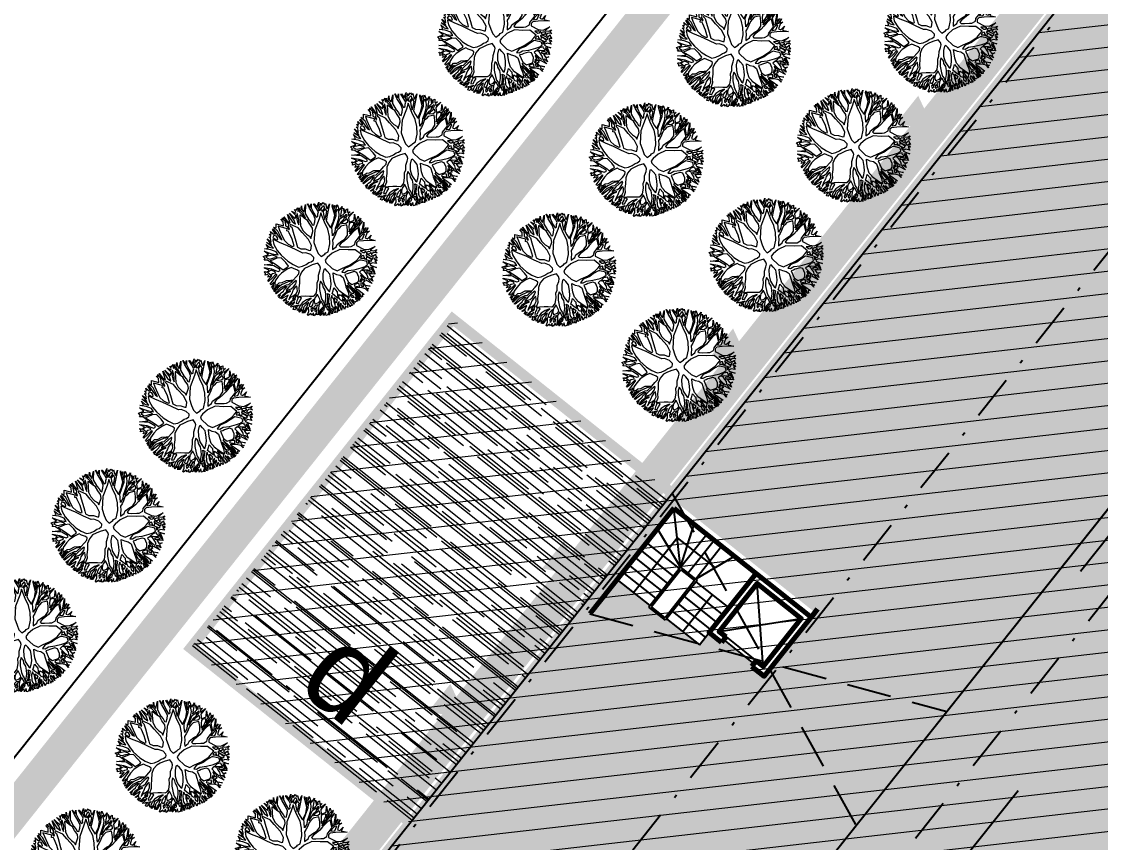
# Model space of a CAD drawing. Header units: metres. Extents: x -664657 to -643449, y -1076720 to -1062383.
# Drawn here: x -660329.14 to -660298.38, y -1066105.36 to -1066081.94 of the extents above; entities that cross this region are included whole.
import ezdxf

# ---------------------------------------------------------------- set-up
doc = ezdxf.new("R2010")
doc.units = ezdxf.units.M
doc.header["$LTSCALE"] = 0.1
for name, pattern in [('DASHDOT', [25.4, 12.7, -6.35, 0, -6.35]), ('DASHED', [19.05, 12.7, -6.35]), ('DIVIDE', [31.75, 12.7, -6.35, 0, -6.35, 0, -6.35])]:
    doc.linetypes.add(name, pattern=pattern)
doc.layers.get('0').update_dxf_attribs({"color": 8, "lineweight": 9})
for name, color, linetype in [('AA_THER_DOPRAVA', 142, 'Continuous'), ('AA_THER_KOMUNIKACE', 201, 'Continuous'), ('AA_THER_osy', 46, 'DASHDOT'), ('AA_THER_popis', 6, 'Continuous'), ('AA_THER_slabá', 4, 'Continuous'), ('AA_THER_srafy', 52, 'Continuous'), ('AA_THER_SRAFY KATASTR', 14, 'Continuous'), ('AA_THER_ZNACENI', 7, 'Continuous'), ('AA_THER_čerchovaná', 84, 'DIVIDE'), ('AA_THER_čárkovaná', 5, 'DASHED')]:
    doc.layers.add(name, color=color, linetype=linetype)
doc.layers.add('AA_THER_pomocná', color=30, linetype='Continuous', plot=False)
doc.layers.add('AA_THER_silná', color=1, linetype='Continuous', lineweight=70)
doc.layers.add('AA_THER_STAFAZ', color=252, linetype='Continuous', lineweight=0)
doc.styles.get("Standard").update_dxf_attribs({"font": 'arial.ttf', "width": 0.8})

# ---------------------------------------------------------------- blocks, each defined once
blk = doc.blocks.new('A$C0C461CEA')
for p, q in [((-0.108, 0.579), (-0.136, 0.688)), ((-0.136, 0.688), (-0.031, 0.479)), ((-0.062, 0.681), (-0.084, 0.71)), ((-0.084, 0.71), (-0.025, 0.681)), ((0.086, 0.573), (-0.062, 0.681)), ((-0.025, 0.681), (-0.029, 0.73)), ((-0.029, 0.73), (-0.001, 0.656)), ((0.063, 0.606), (-0.009, 0.765)), ((-0.009, 0.765), (0.101, 0.706)), ((-0.001, 0.656), (0.063, 0.606)), ((0.049, 0.709), (0.1, 0.674)), ((0.071, 0.64), (0.049, 0.709)), ((0.101, 0.706), (0.094, 0.804)), ((0.094, 0.804), (0.195, 0.61)), ((0.1, 0.674), (0.148, 0.626)), ((0.214, 0.725), (0.134, 0.788)), ((0.134, 0.788), (0.212, 0.751)), ((0.191, 0.795), (0.205, 0.826)), ((0.231, 0.749), (0.191, 0.795)), ((0.195, 0.61), (0.214, 0.725)), ((0.205, 0.826), (0.247, 0.779)), ((0.212, 0.751), (0.231, 0.749)), ((0.212, 0.581), (0.226, 0.644)), ((0.226, 0.644), (0.236, 0.684)), ((0.236, 0.684), (0.278, 0.625)), ((0.247, 0.779), (0.283, 0.818)), ((0.256, 0.734), (0.28, 0.713)), ((0.257, 0.695), (0.256, 0.734)), ((0.272, 0.676), (0.257, 0.695)), ((0.291, 0.657), (0.272, 0.676)), ((0.283, 0.818), (0.273, 0.766)), ((0.273, 0.766), (0.303, 0.735)), ((0.28, 0.713), (0.29, 0.678)), ((0.29, 0.678), (0.291, 0.657)), ((0.298, 0.594), (0.316, 0.668)), ((0.303, 0.735), (0.335, 0.855)), ((0.316, 0.668), (0.354, 0.641)), ((0.335, 0.855), (0.332, 0.706)), ((0.332, 0.706), (0.398, 0.641)), ((0.448, 0.732), (0.381, 0.832)), ((0.381, 0.832), (0.473, 0.745)), ((0.398, 0.641), (0.448, 0.732)), ((0.438, 0.663), (0.419, 0.639)), ((0.471, 0.697), (0.438, 0.663)), ((0.483, 0.777), (0.463, 0.845)), ((0.463, 0.845), (0.503, 0.812)), ((0.482, 0.682), (0.471, 0.697)), ((0.473, 0.745), (0.483, 0.777)), ((0.492, 0.669), (0.482, 0.682)), ((0.49, 0.711), (0.491, 0.762)), ((0.505, 0.682), (0.49, 0.711)), ((0.491, 0.762), (0.519, 0.739)), ((0.503, 0.634), (0.492, 0.669)), ((0.503, 0.812), (0.541, 0.849)), ((0.518, 0.634), (0.505, 0.682)), ((0.519, 0.739), (0.518, 0.634)), ((0.541, 0.849), (0.523, 0.775)), ((0.523, 0.775), (0.552, 0.829)), ((0.539, 0.622), (0.547, 0.66)), ((0.544, 0.723), (0.568, 0.689)), ((0.547, 0.66), (0.544, 0.723)), ((0.552, 0.829), (0.55, 0.733)), ((0.55, 0.733), (0.572, 0.716)), ((0.568, 0.689), (0.562, 0.609)), ((0.572, 0.716), (0.592, 0.82)), ((0.6, 0.66), (0.581, 0.563)), ((0.592, 0.82), (0.599, 0.69)), ((0.599, 0.69), (0.656, 0.641)), ((0.629, 0.644), (0.6, 0.66)), ((0.732, 0.619), (0.623, 0.824)), ((0.623, 0.824), (0.721, 0.691)), ((0.721, 0.691), (0.725, 0.772)), ((0.725, 0.772), (0.739, 0.638)), ((0.739, 0.638), (0.773, 0.691)), ((0.785, 0.647), (0.756, 0.617)), ((0.773, 0.691), (0.762, 0.79)), ((0.762, 0.79), (0.78, 0.708)), ((0.78, 0.708), (0.782, 0.71)), ((0.782, 0.71), (0.826, 0.755)), ((0.811, 0.549), (0.785, 0.647)), ((0.826, 0.755), (0.807, 0.687)), ((0.807, 0.687), (0.84, 0.599)), ((1.024, 0.679), (0.847, 0.53)), ((0.888, 0.613), (0.897, 0.711)), ((0.897, 0.711), (0.915, 0.627)), ((0.915, 0.627), (1.024, 0.679)), ((-0.394, 0.388), (-0.424, 0.459)), ((-0.424, 0.459), (-0.372, 0.399)), ((-0.386, 0.487), (-0.377, 0.497)), ((-0.28, 0.452), (-0.386, 0.487)), ((-0.377, 0.497), (-0.291, 0.473)), ((-0.291, 0.473), (-0.326, 0.577)), ((-0.326, 0.577), (-0.279, 0.488)), ((-0.256, 0.522), (-0.284, 0.582)), ((-0.284, 0.582), (-0.25, 0.553)), ((-0.209, 0.421), (-0.28, 0.452)), ((-0.279, 0.488), (-0.209, 0.448)), ((-0.207, 0.472), (-0.256, 0.522)), ((-0.25, 0.553), (-0.251, 0.627)), ((-0.251, 0.627), (-0.205, 0.61)), ((-0.215, 0.587), (-0.164, 0.562)), ((-0.208, 0.57), (-0.215, 0.587)), ((-0.212, 0.536), (-0.208, 0.57)), ((-0.186, 0.48), (-0.212, 0.536)), ((-0.209, 0.448), (-0.207, 0.472)), ((-0.205, 0.61), (-0.205, 0.641)), ((-0.205, 0.641), (-0.143, 0.596)), ((-0.163, 0.47), (-0.186, 0.48)), ((-0.164, 0.562), (-0.163, 0.47)), ((-0.157, 0.436), (-0.114, 0.321)), ((-0.081, 0.391), (-0.157, 0.436)), ((-0.143, 0.596), (-0.108, 0.579)), ((-0.134, 0.562), (-0.138, 0.487)), ((-0.138, 0.487), (-0.095, 0.443)), ((-0.111, 0.544), (-0.134, 0.562)), ((-0.084, 0.536), (-0.111, 0.544)), ((-0.095, 0.443), (-0.013, 0.385)), ((-0.05, 0.471), (-0.084, 0.536)), ((-0.013, 0.385), (-0.05, 0.471)), ((-0.031, 0.479), (0.019, 0.379)), ((0.115, 0.58), (0.071, 0.64)), ((0.141, 0.467), (0.086, 0.573)), ((0.154, 0.458), (0.115, 0.58)), ((0.175, 0.322), (0.141, 0.467)), ((0.148, 0.626), (0.198, 0.54)), ((0.193, 0.345), (0.154, 0.458)), ((0.198, 0.54), (0.234, 0.438)), ((0.236, 0.499), (0.212, 0.581)), ((0.234, 0.438), (0.258, 0.367)), ((0.281, 0.388), (0.236, 0.499)), ((0.278, 0.625), (0.267, 0.543)), ((0.267, 0.543), (0.281, 0.388)), ((0.299, 0.519), (0.298, 0.594)), ((0.359, 0.578), (0.299, 0.519)), ((0.318, 0.477), (0.314, 0.414)), ((0.392, 0.572), (0.318, 0.477)), ((0.354, 0.641), (0.373, 0.618)), ((0.373, 0.618), (0.359, 0.578)), ((0.469, 0.501), (0.392, 0.572)), ((0.419, 0.639), (0.417, 0.618)), ((0.417, 0.618), (0.449, 0.568)), ((0.449, 0.568), (0.492, 0.518)), ((0.532, 0.422), (0.469, 0.501)), ((0.492, 0.518), (0.511, 0.491)), ((0.512, 0.575), (0.503, 0.634)), ((0.511, 0.491), (0.512, 0.575)), ((0.53, 0.531), (0.539, 0.622)), ((0.551, 0.471), (0.53, 0.531)), ((0.562, 0.609), (0.551, 0.471)), ((0.574, 0.456), (0.571, 0.374)), ((0.581, 0.563), (0.574, 0.456)), ((0.699, 0.587), (0.629, 0.644)), ((0.656, 0.641), (0.716, 0.594)), ((0.735, 0.569), (0.699, 0.587)), ((0.716, 0.594), (0.732, 0.619)), ((0.736, 0.502), (0.735, 0.569)), ((0.738, 0.409), (0.736, 0.502)), ((0.756, 0.617), (0.75, 0.55)), ((0.75, 0.55), (0.759, 0.494)), ((0.759, 0.494), (0.811, 0.549)), ((0.772, 0.454), (0.768, 0.41)), ((0.847, 0.53), (0.772, 0.454)), ((0.84, 0.599), (0.888, 0.613)), ((0.955, 0.401), (1.039, 0.454)), ((1.039, 0.454), (1.103, 0.589)), ((1.085, 0.438), (1.06, 0.421)), ((1.103, 0.589), (1.074, 0.465)), ((1.074, 0.465), (1.137, 0.506)), ((1.117, 0.447), (1.085, 0.438)), ((1.102, 0.394), (1.117, 0.447)), ((1.137, 0.506), (1.166, 0.562)), ((1.154, 0.472), (1.142, 0.409)), ((1.213, 0.508), (1.154, 0.472)), ((1.166, 0.562), (1.164, 0.508)), ((1.164, 0.508), (1.213, 0.508)), ((1.193, 0.416), (1.206, 0.47)), ((1.206, 0.47), (1.232, 0.441)), ((1.232, 0.441), (1.276, 0.429)), ((-0.577, 0.172), (-0.583, 0.229)), ((-0.583, 0.229), (-0.536, 0.174)), ((-0.526, 0.187), (-0.556, 0.247)), ((-0.556, 0.247), (-0.505, 0.187)), ((-0.495, 0.221), (-0.55, 0.309)), ((-0.55, 0.309), (-0.495, 0.256)), ((-0.436, 0.238), (-0.503, 0.376)), ((-0.503, 0.376), (-0.397, 0.235)), ((-0.495, 0.256), (-0.436, 0.238)), ((-0.415, 0.205), (-0.495, 0.221)), ((-0.394, 0.371), (-0.482, 0.412)), ((-0.482, 0.412), (-0.394, 0.388)), ((-0.397, 0.235), (-0.263, 0.181)), ((-0.256, 0.32), (-0.394, 0.371)), ((-0.372, 0.399), (-0.265, 0.347)), ((-0.265, 0.347), (-0.176, 0.312)), ((-0.174, 0.275), (-0.256, 0.32)), ((-0.194, 0.381), (-0.209, 0.421)), ((-0.162, 0.346), (-0.194, 0.381)), ((-0.176, 0.312), (-0.162, 0.346)), ((-0.142, 0.224), (-0.174, 0.275)), ((-0.114, 0.159), (-0.142, 0.224)), ((-0.114, 0.321), (-0.04, 0.095)), ((0.012, 0.333), (-0.081, 0.391)), ((0.154, 0.269), (0.012, 0.333)), ((0.019, 0.379), (0.096, 0.349)), ((0.096, 0.349), (0.175, 0.322)), ((0.266, 0.178), (0.154, 0.269)), ((0.24, 0.295), (0.193, 0.345)), ((0.308, 0.222), (0.24, 0.295)), ((0.258, 0.367), (0.296, 0.309)), ((0.296, 0.309), (0.308, 0.222)), ((0.314, 0.414), (0.309, 0.363)), ((0.309, 0.363), (0.334, 0.286)), ((0.334, 0.286), (0.348, 0.221)), ((0.348, 0.221), (0.354, 0.16)), ((0.485, 0.148), (0.513, 0.258)), ((0.513, 0.258), (0.54, 0.324)), ((0.54, 0.324), (0.532, 0.422)), ((0.534, 0.218), (0.533, 0.155)), ((0.551, 0.283), (0.534, 0.218)), ((0.571, 0.374), (0.551, 0.283)), ((0.619, 0.192), (0.694, 0.255)), ((0.694, 0.255), (0.731, 0.289)), ((0.834, 0.289), (0.726, 0.197)), ((0.731, 0.289), (0.76, 0.363)), ((0.76, 0.363), (0.738, 0.409)), ((0.768, 0.41), (0.8, 0.37)), ((0.8, 0.37), (0.955, 0.401)), ((0.992, 0.29), (0.834, 0.289)), ((0.943, 0.354), (0.922, 0.336)), ((0.922, 0.336), (0.992, 0.342)), ((0.983, 0.384), (0.943, 0.354)), ((1.022, 0.404), (0.983, 0.384)), ((0.985, 0.138), (0.99, 0.219)), ((0.99, 0.219), (0.992, 0.29)), ((0.992, 0.342), (1.008, 0.359)), ((1.008, 0.359), (1.022, 0.404)), ((1.019, 0.28), (1.014, 0.25)), ((1.014, 0.25), (1.022, 0.223)), ((1.04, 0.305), (1.019, 0.28)), ((1.022, 0.223), (1.057, 0.251)), ((1.065, 0.28), (1.04, 0.305)), ((1.06, 0.421), (1.046, 0.396)), ((1.046, 0.396), (1.046, 0.37)), ((1.046, 0.37), (1.102, 0.394)), ((1.161, 0.247), (1.054, 0.196)), ((1.057, 0.251), (1.11, 0.266)), ((1.084, 0.364), (1.065, 0.329)), ((1.065, 0.329), (1.216, 0.353)), ((1.11, 0.266), (1.065, 0.28)), ((1.151, 0.377), (1.084, 0.364)), ((1.115, 0.327), (1.094, 0.318)), ((1.094, 0.318), (1.123, 0.272)), ((1.157, 0.334), (1.115, 0.327)), ((1.123, 0.272), (1.221, 0.303)), ((1.142, 0.409), (1.193, 0.416)), ((1.216, 0.393), (1.151, 0.377)), ((1.223, 0.332), (1.157, 0.334)), ((1.207, 0.21), (1.161, 0.247)), ((1.221, 0.277), (1.173, 0.268)), ((1.173, 0.268), (1.209, 0.239)), ((1.209, 0.239), (1.221, 0.277)), ((1.216, 0.353), (1.216, 0.393)), ((1.221, 0.303), (1.223, 0.332)), ((1.265, 0.299), (1.236, 0.242)), ((1.236, 0.242), (1.263, 0.236)), ((1.276, 0.429), (1.239, 0.399)), ((1.239, 0.399), (1.239, 0.378)), ((1.239, 0.378), (1.266, 0.383)), ((1.263, 0.236), (1.379, 0.275)), ((1.336, 0.335), (1.265, 0.299)), ((1.266, 0.383), (1.281, 0.398)), ((1.308, 0.383), (1.275, 0.358)), ((1.275, 0.358), (1.336, 0.335)), ((1.281, 0.398), (1.308, 0.383)), ((1.379, 0.275), (1.301, 0.236)), ((1.301, 0.236), (1.411, 0.18)), ((-0.493, -0.002), (-0.644, 0.041)), ((-0.644, 0.041), (-0.485, 0.03)), ((-0.635, 0.101), (-0.551, 0.117)), ((-0.519, 0.086), (-0.635, 0.101)), ((-0.612, 0.165), (-0.577, 0.172)), ((-0.557, 0.142), (-0.612, 0.165)), ((-0.551, 0.117), (-0.557, 0.142)), ((-0.536, 0.174), (-0.526, 0.187)), ((-0.509, 0.126), (-0.526, 0.126)), ((-0.526, 0.126), (-0.492, 0.08)), ((-0.485, 0.03), (-0.519, 0.086)), ((-0.416, 0.057), (-0.509, 0.126)), ((-0.505, 0.187), (-0.335, 0.163)), ((-0.492, 0.08), (-0.453, 0.038)), ((-0.444, 0.15), (-0.46, 0.141)), ((-0.46, 0.141), (-0.318, -0.013)), ((-0.453, 0.038), (-0.411, 0.003)), ((-0.353, 0.149), (-0.444, 0.15)), ((-0.354, -0.026), (-0.416, 0.057)), ((-0.335, 0.163), (-0.415, 0.205)), ((-0.411, 0.003), (-0.354, -0.026)), ((-0.273, 0.155), (-0.353, 0.149)), ((-0.191, 0.121), (-0.273, 0.155)), ((-0.263, 0.181), (-0.194, 0.167)), ((-0.194, 0.167), (-0.145, 0.146)), ((-0.099, 0.096), (-0.191, 0.121)), ((-0.145, 0.146), (-0.114, 0.159)), ((-0.05, 0.048), (-0.099, 0.096)), ((0, -0.086), (-0.05, 0.048)), ((-0.04, 0.095), (0.101, -0.11)), ((0.364, 0.065), (0.266, 0.178)), ((0.354, 0.16), (0.409, 0.103)), ((0.435, -0.079), (0.364, 0.065)), ((0.409, 0.103), (0.439, 0.053)), ((0.439, 0.053), (0.476, 0.01)), ((0.476, 0.01), (0.498, 0.096)), ((0.498, 0.096), (0.485, 0.148)), ((0.588, 0.099), (0.514, -0.053)), ((0.533, 0.155), (0.567, 0.153)), ((0.567, 0.153), (0.619, 0.192)), ((0.726, 0.197), (0.588, 0.099)), ((0.934, -0.024), (0.985, 0.138)), ((0.99, 0.078), (0.966, -0.017)), ((1.029, 0.181), (0.99, 0.078)), ((1.054, 0.196), (1.029, 0.181)), ((1.064, -0.035), (1.15, 0.081)), ((1.15, 0.081), (1.193, 0.151)), ((1.184, 0.044), (1.176, -0.007)), ((1.242, 0.072), (1.184, 0.044)), ((1.201, 0.118), (1.192, 0.06)), ((1.192, 0.06), (1.242, 0.105)), ((1.193, 0.151), (1.207, 0.21)), ((1.249, 0.194), (1.201, 0.132)), ((1.201, 0.132), (1.201, 0.118)), ((1.242, 0.105), (1.277, 0.128)), ((1.297, 0.051), (1.242, 0.072)), ((1.268, 0.179), (1.249, 0.194)), ((1.314, 0.169), (1.268, 0.179)), ((1.294, 0.108), (1.276, 0.086)), ((1.276, 0.086), (1.305, 0.077)), ((1.277, 0.128), (1.319, 0.158)), ((1.411, 0.18), (1.289, 0.213)), ((1.289, 0.213), (1.317, 0.184)), ((1.327, 0.131), (1.294, 0.108)), ((1.347, 0.037), (1.297, 0.051)), ((1.305, 0.077), (1.384, 0.138)), ((1.319, 0.158), (1.314, 0.169)), ((1.317, 0.184), (1.443, 0.155)), ((1.367, 0.149), (1.327, 0.131)), ((1.443, 0.155), (1.34, 0.081)), ((1.34, 0.081), (1.406, 0.061)), ((1.386, 0.006), (1.347, 0.037)), ((1.384, 0.138), (1.367, 0.149)), ((1.367, -0.026), (1.386, 0.006)), ((1.421, 0.016), (1.398, -0.011)), ((1.406, 0.061), (1.454, 0.109)), ((1.495, 0.013), (1.421, 0.016)), ((1.454, 0.109), (1.431, 0.05)), ((1.431, 0.05), (1.495, 0.013)), ((-0.701, -0.157), (-0.672, -0.144)), ((-0.634, -0.167), (-0.701, -0.157)), ((-0.672, -0.144), (-0.697, -0.115)), ((-0.697, -0.115), (-0.649, -0.134)), ((-0.599, -0.118), (-0.687, -0.081)), ((-0.687, -0.081), (-0.582, -0.108)), ((-0.508, -0.101), (-0.659, -0.004)), ((-0.659, -0.004), (-0.5, -0.057)), ((-0.649, -0.134), (-0.599, -0.118)), ((-0.583, -0.227), (-0.634, -0.167)), ((-0.561, -0.129), (-0.611, -0.142)), ((-0.611, -0.142), (-0.575, -0.175)), ((-0.582, -0.108), (-0.544, -0.105)), ((-0.575, -0.175), (-0.552, -0.204)), ((-0.519, -0.137), (-0.561, -0.129)), ((-0.552, -0.204), (-0.506, -0.197)), ((-0.544, -0.105), (-0.508, -0.101)), ((-0.491, -0.179), (-0.519, -0.137)), ((-0.506, -0.197), (-0.448, -0.22)), ((-0.5, -0.057), (-0.412, -0.054)), ((-0.412, -0.054), (-0.493, -0.002)), ((-0.33, -0.078), (-0.491, -0.12)), ((-0.491, -0.12), (-0.481, -0.145)), ((-0.444, -0.203), (-0.491, -0.179)), ((-0.481, -0.145), (-0.435, -0.149)), ((-0.448, -0.22), (-0.444, -0.203)), ((-0.435, -0.149), (-0.35, -0.207)), ((-0.35, -0.207), (-0.2, -0.314)), ((-0.208, -0.104), (-0.33, -0.078)), ((-0.318, -0.013), (-0.221, -0.06)), ((-0.221, -0.06), (-0.118, -0.072)), ((-0.023, -0.134), (-0.208, -0.104)), ((-0.118, -0.072), (-0.051, -0.067)), ((-0.051, -0.067), (0, -0.086)), ((0.101, -0.19), (-0.023, -0.134)), ((0.101, -0.11), (0.215, -0.18)), ((0.147, -0.271), (0.101, -0.19)), ((0.215, -0.18), (0.302, -0.23)), ((0.386, -0.241), (0.412, -0.157)), ((0.412, -0.132), (0.435, -0.079)), ((0.412, -0.157), (0.412, -0.132)), ((0.514, -0.053), (0.492, -0.182)), ((0.492, -0.182), (0.493, -0.246)), ((0.814, -0.262), (0.864, -0.159)), ((0.864, -0.159), (0.934, -0.024)), ((0.908, -0.119), (0.897, -0.15)), ((0.897, -0.15), (0.901, -0.228)), ((0.901, -0.228), (0.946, -0.198)), ((0.966, -0.017), (0.908, -0.119)), ((0.946, -0.198), (0.973, -0.127)), ((0.973, -0.127), (1.064, -0.035)), ((1.009, -0.187), (0.98, -0.225)), ((1.026, -0.151), (1.009, -0.187)), ((1.084, -0.067), (1.026, -0.151)), ((1.138, -0.047), (1.084, -0.067)), ((1.225, -0.095), (1.138, -0.047)), ((1.176, -0.007), (1.277, -0.02)), ((1.208, -0.294), (1.276, -0.187)), ((1.271, -0.153), (1.225, -0.095)), ((1.231, -0.04), (1.321, -0.091)), ((1.289, -0.041), (1.231, -0.04)), ((1.287, -0.212), (1.256, -0.26)), ((1.276, -0.187), (1.271, -0.153)), ((1.277, -0.02), (1.367, -0.026)), ((1.324, -0.116), (1.277, -0.096)), ((1.277, -0.096), (1.303, -0.157)), ((1.318, -0.192), (1.287, -0.212)), ((1.346, -0.047), (1.289, -0.041)), ((1.303, -0.157), (1.324, -0.116)), ((1.356, -0.236), (1.318, -0.192)), ((1.321, -0.091), (1.346, -0.047)), ((1.347, -0.14), (1.333, -0.161)), ((1.333, -0.161), (1.36, -0.194)), ((1.374, -0.053), (1.346, -0.093)), ((1.346, -0.093), (1.374, -0.091)), ((1.368, -0.148), (1.347, -0.14)), ((1.374, -0.091), (1.353, -0.129)), ((1.353, -0.129), (1.41, -0.147)), ((1.36, -0.194), (1.389, -0.194)), ((1.4, -0.166), (1.368, -0.148)), ((1.514, -0.029), (1.374, -0.053)), ((1.389, -0.194), (1.421, -0.179)), ((1.476, -0.191), (1.394, -0.229)), ((1.398, -0.011), (1.514, -0.029)), ((1.421, -0.179), (1.4, -0.166)), ((1.41, -0.147), (1.519, -0.094)), ((1.519, -0.094), (1.431, -0.145)), ((1.431, -0.145), (1.486, -0.17)), ((1.541, -0.201), (1.476, -0.191)), ((1.486, -0.17), (1.527, -0.148)), ((1.527, -0.148), (1.511, -0.184)), ((1.511, -0.184), (1.541, -0.201)), ((-0.722, -0.374), (-0.67, -0.354)), ((-0.605, -0.381), (-0.722, -0.374)), ((-0.721, -0.288), (-0.583, -0.227)), ((-0.67, -0.354), (-0.721, -0.288)), ((-0.705, -0.422), (-0.705, -0.403)), ((-0.705, -0.403), (-0.475, -0.468)), ((-0.602, -0.457), (-0.705, -0.422)), ((-0.49, -0.229), (-0.658, -0.302)), ((-0.658, -0.302), (-0.588, -0.343)), ((-0.429, -0.459), (-0.605, -0.381)), ((-0.588, -0.343), (-0.459, -0.411)), ((-0.465, -0.267), (-0.49, -0.229)), ((-0.431, -0.251), (-0.465, -0.267)), ((-0.459, -0.411), (-0.383, -0.446)), ((-0.402, -0.266), (-0.431, -0.251)), ((-0.281, -0.328), (-0.402, -0.266)), ((-0.167, -0.411), (-0.281, -0.328)), ((-0.2, -0.314), (-0.141, -0.358)), ((-0.182, -0.436), (-0.167, -0.411)), ((-0.141, -0.358), (-0.098, -0.387)), ((0.06, -0.41), (-0.099, -0.448)), ((-0.098, -0.387), (-0.025, -0.371)), ((-0.025, -0.371), (0.046, -0.318)), ((0.046, -0.318), (0.128, -0.29)), ((0.101, -0.37), (0.06, -0.41)), ((0.202, -0.337), (0.101, -0.37)), ((0.128, -0.29), (0.147, -0.271)), ((0.284, -0.347), (0.202, -0.337)), ((0.301, -0.364), (0.284, -0.347)), ((0.295, -0.448), (0.313, -0.389)), ((0.313, -0.389), (0.301, -0.364)), ((0.302, -0.23), (0.386, -0.241)), ((0.414, -0.386), (0.348, -0.481)), ((0.482, -0.404), (0.414, -0.386)), ((0.518, -0.429), (0.482, -0.404)), ((0.493, -0.246), (0.533, -0.274)), ((0.533, -0.274), (0.71, -0.29)), ((0.601, -0.382), (0.587, -0.408)), ((0.587, -0.408), (0.628, -0.487)), ((0.66, -0.39), (0.601, -0.382)), ((0.74, -0.406), (0.66, -0.39)), ((0.71, -0.29), (0.814, -0.262)), ((0.768, -0.431), (0.74, -0.406)), ((0.773, -0.347), (0.846, -0.329)), ((0.833, -0.407), (0.773, -0.347)), ((0.896, -0.469), (0.833, -0.407)), ((0.846, -0.329), (0.914, -0.295)), ((0.914, -0.295), (0.987, -0.292)), ((0.98, -0.225), (1.12, -0.297)), ((0.987, -0.292), (1.076, -0.35)), ((1.076, -0.35), (1.146, -0.402)), ((1.12, -0.297), (1.208, -0.294)), ((1.322, -0.346), (1.122, -0.328)), ((1.122, -0.328), (1.314, -0.377)), ((1.146, -0.366), (1.331, -0.398)), ((1.205, -0.406), (1.146, -0.366)), ((1.146, -0.402), (1.247, -0.462)), ((1.293, -0.438), (1.205, -0.406)), ((1.256, -0.26), (1.262, -0.288)), ((1.262, -0.288), (1.356, -0.236)), ((1.35, -0.423), (1.293, -0.438)), ((1.394, -0.229), (1.298, -0.308)), ((1.298, -0.308), (1.389, -0.301)), ((1.314, -0.377), (1.526, -0.421)), ((1.436, -0.382), (1.322, -0.346)), ((1.331, -0.398), (1.35, -0.423)), ((1.439, -0.334), (1.334, -0.329)), ((1.334, -0.329), (1.521, -0.375)), ((1.526, -0.421), (1.375, -0.412)), ((1.375, -0.412), (1.53, -0.449)), ((1.389, -0.301), (1.527, -0.295)), ((1.521, -0.375), (1.436, -0.382)), ((1.513, -0.369), (1.439, -0.334)), ((1.527, -0.295), (1.496, -0.321)), ((1.496, -0.321), (1.528, -0.358)), ((1.528, -0.358), (1.513, -0.369)), ((-0.671, -0.512), (-0.715, -0.477)), ((-0.715, -0.477), (-0.643, -0.483)), ((-0.697, -0.539), (-0.671, -0.512)), ((-0.651, -0.541), (-0.697, -0.539)), ((-0.537, -0.67), (-0.676, -0.63)), ((-0.676, -0.63), (-0.569, -0.633)), ((-0.67, -0.585), (-0.643, -0.564)), ((-0.628, -0.583), (-0.67, -0.585)), ((-0.643, -0.564), (-0.651, -0.541)), ((-0.643, -0.483), (-0.602, -0.457)), ((-0.569, -0.633), (-0.628, -0.583)), ((-0.562, -0.478), (-0.608, -0.497)), ((-0.608, -0.497), (-0.603, -0.545)), ((-0.603, -0.545), (-0.555, -0.54)), ((-0.569, -0.566), (-0.571, -0.578)), ((-0.571, -0.578), (-0.503, -0.638)), ((-0.439, -0.537), (-0.569, -0.566)), ((-0.528, -0.49), (-0.562, -0.478)), ((-0.555, -0.54), (-0.523, -0.534)), ((-0.5, -0.512), (-0.528, -0.49)), ((-0.523, -0.534), (-0.5, -0.512)), ((-0.503, -0.638), (-0.373, -0.687)), ((-0.475, -0.468), (-0.429, -0.459)), ((-0.274, -0.489), (-0.439, -0.537)), ((-0.383, -0.446), (-0.284, -0.456)), ((-0.284, -0.456), (-0.182, -0.436)), ((-0.099, -0.448), (-0.274, -0.489)), ((0.165, -0.682), (0.215, -0.623)), ((0.215, -0.623), (0.252, -0.551)), ((0.252, -0.551), (0.271, -0.484)), ((0.271, -0.484), (0.295, -0.448)), ((0.276, -0.629), (0.273, -0.73)), ((0.309, -0.559), (0.276, -0.629)), ((0.348, -0.481), (0.309, -0.559)), ((0.544, -0.477), (0.518, -0.429)), ((0.574, -0.561), (0.544, -0.477)), ((0.627, -0.632), (0.574, -0.561)), ((0.648, -0.697), (0.627, -0.632)), ((0.628, -0.487), (0.7, -0.576)), ((0.68, -0.635), (0.71, -0.698)), ((0.723, -0.641), (0.68, -0.635)), ((0.7, -0.576), (0.793, -0.643)), ((0.755, -0.654), (0.723, -0.641)), ((0.831, -0.489), (0.768, -0.431)), ((0.793, -0.643), (0.86, -0.669)), ((0.885, -0.552), (0.831, -0.489)), ((0.927, -0.618), (0.885, -0.552)), ((0.987, -0.527), (0.896, -0.469)), ((0.953, -0.683), (0.927, -0.618)), ((0.973, -0.572), (1.072, -0.589)), ((0.997, -0.622), (0.973, -0.572)), ((1.063, -0.541), (0.987, -0.527)), ((1.018, -0.681), (0.997, -0.622)), ((1.084, -0.55), (1.063, -0.541)), ((1.072, -0.589), (1.119, -0.642)), ((1.24, -0.542), (1.084, -0.55)), ((1.119, -0.642), (1.171, -0.679)), ((1.135, -0.61), (1.181, -0.601)), ((1.169, -0.658), (1.135, -0.61)), ((1.271, -0.556), (1.173, -0.572)), ((1.173, -0.572), (1.345, -0.623)), ((1.181, -0.601), (1.228, -0.603)), ((1.228, -0.603), (1.262, -0.674)), ((1.328, -0.531), (1.24, -0.542)), ((1.247, -0.462), (1.328, -0.531)), ((1.339, -0.652), (1.266, -0.621)), ((1.266, -0.621), (1.279, -0.67)), ((1.32, -0.545), (1.271, -0.556)), ((1.308, -0.455), (1.382, -0.454)), ((1.323, -0.478), (1.308, -0.455)), ((1.362, -0.62), (1.32, -0.545)), ((1.367, -0.498), (1.323, -0.478)), ((1.345, -0.623), (1.362, -0.62)), ((1.492, -0.575), (1.361, -0.539)), ((1.361, -0.539), (1.376, -0.585)), ((1.404, -0.631), (1.364, -0.641)), ((1.364, -0.641), (1.432, -0.706)), ((1.403, -0.475), (1.367, -0.498)), ((1.376, -0.585), (1.48, -0.613)), ((1.382, -0.454), (1.403, -0.475)), ((1.434, -0.521), (1.395, -0.521)), ((1.395, -0.521), (1.492, -0.575)), ((1.457, -0.664), (1.404, -0.631)), ((1.53, -0.449), (1.415, -0.452)), ((1.415, -0.452), (1.445, -0.477)), ((1.485, -0.543), (1.434, -0.521)), ((1.461, -0.634), (1.444, -0.636)), ((1.444, -0.636), (1.457, -0.664)), ((1.445, -0.477), (1.505, -0.474)), ((1.48, -0.613), (1.461, -0.634)), ((1.505, -0.474), (1.477, -0.522)), ((1.477, -0.522), (1.485, -0.543)), ((-0.639, -0.698), (-0.537, -0.67)), ((-0.507, -0.691), (-0.639, -0.698)), ((-0.54, -0.767), (-0.622, -0.732)), ((-0.622, -0.732), (-0.532, -0.735)), ((-0.483, -0.76), (-0.59, -0.822)), ((-0.59, -0.822), (-0.54, -0.767)), ((-0.568, -0.862), (-0.416, -0.81)), ((-0.532, -0.735), (-0.456, -0.699)), ((-0.456, -0.699), (-0.507, -0.691)), ((-0.374, -0.724), (-0.483, -0.76)), ((-0.388, -0.824), (-0.446, -0.892)), ((-0.416, -0.81), (-0.302, -0.746)), ((-0.329, -0.8), (-0.388, -0.824)), ((-0.381, -0.913), (-0.335, -0.847)), ((-0.302, -0.746), (-0.374, -0.724)), ((-0.373, -0.687), (-0.256, -0.714)), ((-0.335, -0.847), (-0.287, -0.798)), ((-0.287, -0.798), (-0.329, -0.8)), ((-0.283, -0.813), (-0.322, -0.887)), ((-0.221, -0.753), (-0.283, -0.813)), ((-0.256, -0.714), (-0.076, -0.727)), ((-0.092, -0.771), (-0.221, -0.753)), ((-0.004, -0.791), (-0.092, -0.771)), ((-0.076, -0.727), (0.048, -0.713)), ((-0.024, -0.869), (-0.002, -0.812)), ((-0.002, -0.812), (-0.004, -0.791)), ((0.055, -0.78), (0.014, -0.86)), ((0.048, -0.713), (0.165, -0.682)), ((0.103, -0.771), (0.055, -0.78)), ((0.185, -0.745), (0.103, -0.771)), ((0.227, -0.745), (0.185, -0.745)), ((0.25, -0.786), (0.227, -0.745)), ((0.249, -0.862), (0.25, -0.786)), ((0.273, -0.73), (0.303, -0.824)), ((0.303, -0.824), (0.376, -0.924)), ((0.706, -0.765), (0.648, -0.697)), ((0.766, -0.864), (0.706, -0.765)), ((0.71, -0.698), (0.771, -0.775)), ((0.793, -0.687), (0.755, -0.654)), ((0.771, -0.775), (0.873, -0.86)), ((0.861, -0.713), (0.793, -0.687)), ((0.86, -0.669), (0.919, -0.683)), ((0.923, -0.765), (0.861, -0.713)), ((0.919, -0.683), (0.953, -0.683)), ((0.975, -0.826), (0.923, -0.765)), ((0.943, -0.738), (0.987, -0.729)), ((0.979, -0.769), (0.943, -0.738)), ((1.031, -0.928), (0.975, -0.826)), ((1.005, -0.804), (0.979, -0.769)), ((0.987, -0.729), (1.026, -0.796)), ((1.045, -0.869), (1.005, -0.804)), ((1.087, -0.68), (1.018, -0.681)), ((1.026, -0.796), (1.051, -0.84)), ((1.033, -0.716), (1.053, -0.774)), ((1.078, -0.743), (1.033, -0.716)), ((1.051, -0.84), (1.075, -0.882)), ((1.053, -0.774), (1.127, -0.856)), ((1.111, -0.744), (1.078, -0.743)), ((1.171, -0.679), (1.087, -0.68)), ((1.099, -0.713), (1.174, -0.717)), ((1.139, -0.759), (1.099, -0.713)), ((1.151, -0.786), (1.111, -0.744)), ((1.127, -0.856), (1.163, -0.878)), ((1.193, -0.78), (1.139, -0.759)), ((1.217, -0.83), (1.151, -0.786)), ((1.218, -0.683), (1.169, -0.658)), ((1.174, -0.717), (1.193, -0.78)), ((1.239, -0.897), (1.217, -0.83)), ((1.262, -0.674), (1.218, -0.683)), ((1.22, -0.716), (1.225, -0.775)), ((1.246, -0.741), (1.22, -0.716)), ((1.225, -0.775), (1.289, -0.835)), ((1.293, -0.863), (1.24, -0.831)), ((1.24, -0.831), (1.264, -0.903)), ((1.269, -0.792), (1.246, -0.741)), ((1.292, -0.73), (1.269, -0.733)), ((1.269, -0.733), (1.293, -0.833)), ((1.289, -0.835), (1.269, -0.792)), ((1.279, -0.67), (1.304, -0.696)), ((1.314, -0.791), (1.292, -0.73)), ((1.293, -0.833), (1.345, -0.856)), ((1.304, -0.696), (1.367, -0.69)), ((1.366, -0.826), (1.314, -0.791)), ((1.345, -0.856), (1.318, -0.856)), ((1.318, -0.856), (1.327, -0.913)), ((1.351, -0.74), (1.321, -0.736)), ((1.321, -0.736), (1.366, -0.826)), ((1.367, -0.69), (1.339, -0.652)), ((1.406, -0.775), (1.351, -0.74)), ((1.432, -0.706), (1.386, -0.715)), ((1.386, -0.715), (1.406, -0.775)), ((-0.457, -0.859), (-0.568, -0.862)), ((-0.519, -0.958), (-0.457, -0.859)), ((-0.458, -0.964), (-0.519, -0.958)), ((-0.463, -0.909), (-0.469, -0.936)), ((-0.469, -0.936), (-0.415, -0.93)), ((-0.446, -0.892), (-0.463, -0.909)), ((-0.456, -0.999), (-0.458, -0.964)), ((-0.402, -0.959), (-0.456, -0.999)), ((-0.415, -0.93), (-0.381, -0.913)), ((-0.275, -0.955), (-0.402, -0.959)), ((-0.396, -1.075), (-0.275, -0.955)), ((-0.237, -0.968), (-0.396, -1.075)), ((-0.36, -1.114), (-0.235, -1.047)), ((-0.322, -0.887), (-0.355, -0.942)), ((-0.355, -0.942), (-0.206, -0.924)), ((-0.222, -1.071), (-0.242, -1.119)), ((-0.105, -0.95), (-0.237, -0.968)), ((-0.235, -1.047), (-0.102, -1.004)), ((-0.142, -1.045), (-0.222, -1.071)), ((-0.206, -0.924), (-0.095, -0.918)), ((-0.16, -1.106), (-0.125, -1.059)), ((-0.125, -1.059), (-0.142, -1.045)), ((-0.078, -0.962), (-0.105, -0.95)), ((-0.102, -1.004), (-0.078, -0.962)), ((-0.075, -1.069), (-0.098, -1.074)), ((-0.095, -0.918), (-0.04, -0.918)), ((-0.066, -1.3), (-0.075, -1.069)), ((-0.04, -0.918), (-0.024, -0.869)), ((-0.027, -0.987), (-0.034, -1.08)), ((0.014, -0.86), (-0.027, -0.987)), ((0.102, -1.129), (0.142, -1.04)), ((0.184, -1.043), (0.122, -1.171)), ((0.142, -1.04), (0.206, -0.982)), ((0.246, -0.974), (0.184, -1.043)), ((0.206, -0.982), (0.243, -0.953)), ((0.23, -1.077), (0.246, -0.974)), ((0.243, -0.953), (0.249, -0.862)), ((0.277, -0.999), (0.264, -1.085)), ((0.292, -0.925), (0.277, -0.999)), ((0.309, -0.927), (0.292, -0.925)), ((0.33, -0.981), (0.309, -0.927)), ((0.321, -1.112), (0.333, -1.053)), ((0.333, -1.053), (0.33, -0.981)), ((0.374, -0.999), (0.362, -1.036)), ((0.362, -1.036), (0.365, -1.114)), ((0.41, -1.033), (0.374, -0.999)), ((0.376, -0.924), (0.427, -1.003)), ((0.444, -1.071), (0.41, -1.033)), ((0.427, -1.003), (0.48, -1.062)), ((0.457, -1.127), (0.444, -1.071)), ((0.48, -1.062), (0.512, -1.16)), ((0.558, -1.109), (0.631, -1.046)), ((0.631, -1.046), (0.693, -0.999)), ((0.746, -1.013), (0.692, -1.098)), ((0.693, -0.999), (0.75, -0.958)), ((0.726, -1.085), (0.746, -1.013)), ((0.75, -0.958), (0.766, -0.918)), ((0.766, -0.918), (0.766, -0.864)), ((0.789, -0.874), (0.884, -0.921)), ((0.804, -0.903), (0.789, -0.874)), ((0.79, -1.059), (0.793, -1.031)), ((0.802, -1.122), (0.79, -1.059)), ((0.793, -1.031), (0.796, -0.994)), ((0.796, -0.994), (0.85, -1.098)), ((0.804, -0.956), (0.804, -0.903)), ((0.813, -0.977), (0.804, -0.956)), ((0.841, -1.024), (0.813, -0.977)), ((0.885, -1.058), (0.841, -1.024)), ((0.873, -0.86), (0.932, -0.9)), ((0.884, -0.921), (0.914, -0.946)), ((0.914, -0.998), (0.885, -1.058)), ((0.903, -1.11), (0.906, -1.064)), ((0.906, -1.064), (0.934, -1.03)), ((0.914, -0.946), (0.914, -0.998)), ((0.932, -0.9), (0.98, -0.916)), ((0.934, -1.03), (0.94, -1.076)), ((0.939, -0.942), (0.95, -1.023)), ((0.95, -0.942), (0.939, -0.942)), ((1.04, -0.98), (0.95, -0.942)), ((0.95, -1.023), (1.001, -1.095)), ((0.98, -0.916), (1.029, -0.945)), ((1.029, -0.945), (1.031, -0.928)), ((1.032, -1.052), (1.04, -0.98)), ((1.059, -1.178), (1.032, -1.052)), ((1.075, -0.925), (1.045, -0.869)), ((1.05, -0.921), (1.086, -0.98)), ((1.051, -0.97), (1.05, -0.921)), ((1.086, -0.98), (1.051, -0.97)), ((1.059, -1.012), (1.058, -1.092)), ((1.08, -1.009), (1.059, -1.012)), ((1.075, -0.882), (1.075, -0.925)), ((1.097, -1.037), (1.08, -1.009)), ((1.259, -1.006), (1.085, -0.865)), ((1.085, -0.865), (1.242, -1.046)), ((1.085, -1.069), (1.097, -1.037)), ((1.092, -1.167), (1.085, -1.069)), ((1.098, -0.94), (1.107, -0.921)), ((1.105, -0.963), (1.098, -0.94)), ((1.156, -0.996), (1.105, -0.963)), ((1.107, -0.921), (1.156, -0.965)), ((1.192, -1.097), (1.14, -1.053)), ((1.14, -1.053), (1.155, -1.127)), ((1.156, -0.965), (1.156, -0.996)), ((1.163, -0.878), (1.239, -0.897)), ((1.242, -1.046), (1.185, -0.992)), ((1.185, -0.992), (1.213, -1.063)), ((1.249, -0.922), (1.189, -0.924)), ((1.189, -0.924), (1.265, -0.987)), ((1.213, -1.063), (1.192, -1.097)), ((1.281, -0.953), (1.249, -0.922)), ((1.265, -0.987), (1.259, -1.006)), ((1.264, -0.903), (1.302, -0.93)), ((1.302, -0.93), (1.281, -0.953)), ((1.327, -0.913), (1.293, -0.863)), ((-0.351, -1.121), (-0.36, -1.114)), ((-0.255, -1.094), (-0.351, -1.121)), ((-0.305, -1.172), (-0.267, -1.159)), ((-0.305, -1.187), (-0.305, -1.172)), ((-0.273, -1.193), (-0.305, -1.187)), ((-0.254, -1.22), (-0.273, -1.193)), ((-0.267, -1.159), (-0.255, -1.094)), ((-0.227, -1.182), (-0.254, -1.22)), ((-0.242, -1.119), (-0.248, -1.151)), ((-0.248, -1.151), (-0.172, -1.146)), ((-0.189, -1.184), (-0.227, -1.182)), ((-0.141, -1.15), (-0.193, -1.224)), ((-0.193, -1.224), (-0.189, -1.184)), ((-0.172, -1.146), (-0.16, -1.106)), ((-0.146, -1.278), (-0.141, -1.15)), ((-0.125, -1.278), (-0.146, -1.278)), ((-0.109, -1.185), (-0.125, -1.278)), ((-0.098, -1.074), (-0.109, -1.185)), ((-0.029, -1.216), (-0.041, -1.296)), ((-0.034, -1.08), (-0.027, -1.189)), ((-0.006, -1.273), (-0.029, -1.216)), ((-0.027, -1.189), (0.003, -1.241)), ((-0.005, -1.34), (-0.006, -1.273)), ((0.016, -1.281), (-0.005, -1.34)), ((0.003, -1.241), (0.022, -1.26)), ((0.029, -1.341), (0.016, -1.281)), ((0.022, -1.26), (0.051, -1.215)), ((0.051, -1.215), (0.056, -1.171)), ((0.053, -1.265), (0.052, -1.345)), ((0.097, -1.194), (0.053, -1.265)), ((0.056, -1.171), (0.102, -1.129)), ((0.072, -1.268), (0.097, -1.194)), ((0.075, -1.366), (0.072, -1.268)), ((0.102, -1.252), (0.094, -1.366)), ((0.122, -1.171), (0.102, -1.252)), ((0.128, -1.374), (0.143, -1.221)), ((0.143, -1.221), (0.197, -1.113)), ((0.183, -1.225), (0.149, -1.374)), ((0.207, -1.153), (0.183, -1.225)), ((0.197, -1.113), (0.23, -1.077)), ((0.232, -1.127), (0.207, -1.153)), ((0.217, -1.3), (0.228, -1.245)), ((0.219, -1.203), (0.227, -1.18)), ((0.228, -1.245), (0.219, -1.203)), ((0.227, -1.18), (0.232, -1.127)), ((0.264, -1.085), (0.258, -1.15)), ((0.258, -1.15), (0.261, -1.188)), ((0.261, -1.188), (0.267, -1.213)), ((0.284, -1.234), (0.264, -1.316)), ((0.267, -1.213), (0.294, -1.15)), ((0.279, -1.392), (0.297, -1.24)), ((0.325, -1.162), (0.284, -1.234)), ((0.294, -1.15), (0.321, -1.112)), ((0.347, -1.25), (0.294, -1.391)), ((0.297, -1.24), (0.34, -1.156)), ((0.34, -1.156), (0.325, -1.162)), ((0.36, -1.309), (0.347, -1.25)), ((0.365, -1.114), (0.382, -1.166)), ((0.382, -1.166), (0.395, -1.216)), ((0.395, -1.216), (0.4, -1.254)), ((0.4, -1.254), (0.409, -1.275)), ((0.409, -1.275), (0.423, -1.315)), ((0.418, -1.245), (0.443, -1.184)), ((0.423, -1.315), (0.418, -1.245)), ((0.443, -1.184), (0.457, -1.127)), ((0.48, -1.148), (0.458, -1.192)), ((0.458, -1.192), (0.465, -1.255)), ((0.486, -1.253), (0.46, -1.398)), ((0.465, -1.255), (0.5, -1.209)), ((0.5, -1.209), (0.48, -1.148)), ((0.482, -1.299), (0.513, -1.24)), ((0.513, -1.215), (0.486, -1.253)), ((0.539, -1.269), (0.494, -1.396)), ((0.512, -1.16), (0.558, -1.109)), ((0.513, -1.24), (0.513, -1.215)), ((0.564, -1.133), (0.538, -1.164)), ((0.538, -1.164), (0.551, -1.2)), ((0.541, -1.319), (0.539, -1.269)), ((0.551, -1.2), (0.555, -1.234)), ((0.555, -1.234), (0.577, -1.28)), ((0.596, -1.13), (0.564, -1.133)), ((0.577, -1.28), (0.61, -1.247)), ((0.603, -1.193), (0.596, -1.13)), ((0.598, -1.319), (0.639, -1.264)), ((0.61, -1.247), (0.603, -1.193)), ((0.639, -1.264), (0.628, -1.352)), ((0.692, -1.098), (0.664, -1.19)), ((0.664, -1.19), (0.665, -1.262)), ((0.665, -1.262), (0.678, -1.314)), ((0.695, -1.217), (0.726, -1.131)), ((0.724, -1.278), (0.695, -1.217)), ((0.72, -1.371), (0.724, -1.278)), ((0.726, -1.131), (0.726, -1.085)), ((0.745, -1.173), (0.74, -1.228)), ((0.74, -1.228), (0.746, -1.259)), ((0.766, -1.11), (0.745, -1.173)), ((0.746, -1.259), (0.797, -1.349)), ((0.77, -1.152), (0.766, -1.11)), ((0.794, -1.206), (0.77, -1.152)), ((0.797, -1.267), (0.794, -1.206)), ((0.81, -1.334), (0.797, -1.267)), ((0.821, -1.155), (0.802, -1.122)), ((0.873, -1.249), (0.817, -1.181)), ((0.817, -1.181), (0.817, -1.235)), ((0.817, -1.235), (0.825, -1.323)), ((0.854, -1.157), (0.821, -1.155)), ((0.85, -1.098), (0.854, -1.157)), ((0.894, -1.316), (0.873, -1.249)), ((0.88, -1.134), (0.881, -1.188)), ((0.924, -1.173), (0.88, -1.134)), ((0.881, -1.188), (0.919, -1.222)), ((0.924, -1.139), (0.903, -1.11)), ((0.929, -1.257), (0.913, -1.32)), ((0.919, -1.222), (0.924, -1.173)), ((0.939, -1.127), (0.924, -1.139)), ((0.967, -1.269), (0.929, -1.257)), ((0.94, -1.076), (0.939, -1.127)), ((0.949, -1.154), (0.955, -1.101)), ((0.985, -1.168), (0.949, -1.154)), ((0.955, -1.101), (0.983, -1.126)), ((1.007, -1.252), (0.962, -1.21)), ((0.962, -1.21), (0.967, -1.269)), ((0.983, -1.126), (0.985, -1.168)), ((1.001, -1.095), (1.036, -1.157)), ((1.044, -1.201), (1.006, -1.17)), ((1.006, -1.17), (1.011, -1.208)), ((1.015, -1.233), (1.007, -1.252)), ((1.011, -1.208), (1.015, -1.233)), ((1.036, -1.157), (1.049, -1.184)), ((1.049, -1.184), (1.044, -1.201)), ((1.058, -1.092), (1.075, -1.163)), ((1.075, -1.163), (1.059, -1.178)), ((1.103, -1.165), (1.092, -1.167)), ((1.115, -1.083), (1.103, -1.165)), ((1.155, -1.127), (1.115, -1.083)), ((-0.041, -1.296), (-0.066, -1.3)), ((0.052, -1.345), (0.029, -1.341)), ((0.094, -1.366), (0.075, -1.366)), ((0.149, -1.374), (0.128, -1.374)), ((0.2, -1.386), (0.217, -1.3)), ((0.206, -1.388), (0.2, -1.386)), ((0.229, -1.342), (0.206, -1.388)), ((0.233, -1.402), (0.229, -1.342)), ((0.263, -1.398), (0.233, -1.402)), ((0.264, -1.316), (0.263, -1.398)), ((0.294, -1.391), (0.279, -1.392)), ((0.338, -1.397), (0.36, -1.309)), ((0.355, -1.395), (0.338, -1.397)), ((0.377, -1.342), (0.355, -1.395)), ((0.403, -1.357), (0.377, -1.342)), ((0.406, -1.411), (0.403, -1.357)), ((0.432, -1.344), (0.406, -1.411)), ((0.42, -1.407), (0.432, -1.344)), ((0.46, -1.398), (0.42, -1.407)), ((0.477, -1.394), (0.493, -1.337)), ((0.494, -1.396), (0.477, -1.394)), ((0.493, -1.337), (0.482, -1.299)), ((0.527, -1.399), (0.541, -1.319)), ((0.544, -1.397), (0.527, -1.399)), ((0.583, -1.338), (0.544, -1.397)), ((0.607, -1.407), (0.583, -1.338)), ((0.628, -1.352), (0.598, -1.319)), ((0.637, -1.397), (0.607, -1.407)), ((0.65, -1.333), (0.637, -1.397)), ((0.687, -1.373), (0.65, -1.333)), ((0.678, -1.314), (0.695, -1.358)), ((0.695, -1.358), (0.687, -1.373)), ((0.737, -1.372), (0.72, -1.371)), ((0.751, -1.301), (0.737, -1.372)), ((0.797, -1.349), (0.751, -1.301)), ((0.825, -1.323), (0.81, -1.334)), ((0.913, -1.32), (0.894, -1.316))]:
    blk.add_line(p, q)

msp = doc.modelspace()

# ---------------------------------------------------------------- hatches: boundary and pattern name
at = {"layer": 'AA_THER_srafy'}
h = msp.add_hatch(color=151, dxfattribs=at)
h.dxf.hatch_style = 1
h.paths.add_polyline_path([(-660312.934, -1066098.836), (-660310.538, -1066095.822), (-660310.207, -1066096.086), (-660310.586, -1066095.401), (-660318.055, -1066104.794), (-660310.227, -1066111.017), (-660305.342, -1066104.873)])
h.paths.add_polyline_path([(-660297.158, -1066094.58), (-660291.557, -1066087.535), (-660299.384, -1066081.311), (-660304.985, -1066088.356)])
h.paths.add_polyline_path([(-660297.158, -1066094.58), (-660304.985, -1066088.356), (-660310.586, -1066095.401), (-660302.759, -1066101.624)])
h.paths.add_polyline_path([(-660285.333, -1066079.707), (-660293.161, -1066073.484), (-660299.384, -1066081.311), (-660291.557, -1066087.535)])
h = msp.add_hatch(color=254, dxfattribs=at)
h.dxf.hatch_style = 1
h.paths.add_polyline_path([(-660289.411, -1066112.876), (-660304.036, -1066131.27), (-660286.386, -1066145.304), (-660278.917, -1066135.911), (-660273.829, -1066139.956), (-660266.672, -1066130.955), (-660263.933, -1066133.133), (-660260.199, -1066128.436), (-660262.938, -1066126.258), (-660256.093, -1066117.648), (-660253.353, -1066119.826), (-660246.196, -1066110.824), (-660277.897, -1066085.62), (-660281.32, -1066089.925), (-660288.756, -1066084.013), (-660306.493, -1066106.321), (-660296.983, -1066113.882), (-660293.56, -1066109.577)])
at = {"layer": 'AA_THER_srafy', "lineweight": 9}
h = msp.add_hatch(dxfattribs=at)
h.set_pattern_fill('AR-RROOF', color=253, scale=0.02, style=0)
h.set_pattern_definition([(321.512676, (-656030.26, -1069498.5804), (1.190946247, -0.297893937), [7.62, -1.016, 2.54, -0.508]), (321.512676, (-656029.57305, -1069498.8021), (0.0228439, 0.845003885), [1.524, -0.16764, 3.048, -0.381]), (321.512676, (-656029.79244, -1069498.4005), (2.279521616, -1.377561865), [4.064, -0.7112, 2.032, -0.508])])
h.paths.add_polyline_path([(-660310.586, -1066095.401), (-660316.848, -1066090.422), (-660324.317, -1066099.815), (-660318.055, -1066104.794)])
h.paths.add_polyline_path([(-660322.266, -1066101.071), (-660319.751, -1066103.07), (-660317.379, -1066100.087), (-660319.894, -1066098.087)], flags=24)
at = {"layer": 'AA_THER_srafy'}
h = msp.add_hatch(color=31, dxfattribs=at)
h.dxf.hatch_style = 1
h.paths.add_polyline_path([(-660302.759, -1066101.624), (-660306.438, -1066098.699), (-660306.625, -1066098.934), (-660307.689, -1066100.273)], flags=17)
h.paths.add_polyline_path([(-660302.759, -1066101.624), (-660307.689, -1066100.273), (-660307.807, -1066100.421), (-660305.342, -1066104.873)])
h.paths.add_polyline_path([(-660307.807, -1066100.421), (-660307.963, -1066100.617), (-660308.315, -1066100.337), (-660308.253, -1066100.259), (-660308.521, -1066100.045), (-660309.787, -1066099.698), (-660309.808, -1066099.725), (-660309.869, -1066099.676), (-660312.934, -1066098.836), (-660305.342, -1066104.873)])
h.paths.add_polyline_path([(-660308.521, -1066100.045), (-660309.114, -1066099.574), (-660309.176, -1066099.652), (-660309.528, -1066099.372), (-660309.787, -1066099.698)], flags=17)
h.paths.add_polyline_path([(-660309.869, -1066099.676), (-660310.747, -1066098.978), (-660310.779, -1066099.017), (-660311.248, -1066098.643), (-660311.217, -1066098.604), (-660312.156, -1066097.858), (-660312.934, -1066098.836)])
h = msp.add_hatch(color=151, dxfattribs=at)
h.dxf.hatch_style = 1
h.paths.add_polyline_path([(-660321.789, -1066109.49), (-660302.971, -1066124.451), (-660299.237, -1066119.755), (-660318.055, -1066104.794)])
at = {"layer": 'AA_THER_SRAFY KATASTR', "lineweight": 5}
h = msp.add_hatch(dxfattribs=at)
h.set_pattern_fill('ANSI31', color=1, scale=0.2, style=0)
h.set_pattern_definition([(6.512676, (-656030.26, -1069498.5804), (-0.07202362, 0.63090221), [])])
h.paths.add_polyline_path([(-660268.113, -1066093.399), (-660254.024, -1066104.601), (-660252.779, -1066103.036), (-660243.386, -1066110.504), (-660299.499, -1066181.08), (-660310.394, -1066175.5), (-660307.855, -1066172.307), (-660314.513, -1066168.897), (-660330.25, -1066160.838), (-660332.789, -1066164.031), (-660363.051, -1066148.533), (-660355.434, -1066138.952), (-660348.171, -1066142.672), (-660336.725, -1066128.276), (-660342.987, -1066123.297), (-660335.519, -1066113.905), (-660310.439, -1066133.844), (-660302.971, -1066124.451), (-660321.789, -1066109.49), (-660318.055, -1066104.794), (-660324.317, -1066099.815), (-660316.848, -1066090.422), (-660310.586, -1066095.401), (-660299.384, -1066081.311), (-660305.646, -1066076.333), (-660298.178, -1066066.94), (-660266.868, -1066091.833)])

# ---------------------------------------------------------------- linework, layer by layer
at = {"layer": 'AA_THER_DOPRAVA', "color": 23, "const_width": 1}
for points in [[(-660402.746, -1066196.765), (-660305.026, -1066073.858), (-660306.276, -1066044.086)], [(-660245.504, -1066091.375), (-660282.958, -1066080.183), (-660293.025, -1066072.178), (-660359.962, -1066156.368)]]:
    msp.add_lwpolyline(points, dxfattribs=at)
at = {"layer": 'AA_THER_KOMUNIKACE'}
msp.add_line((-660364.867, -1066147.603), (-660306.877, -1066074.667), dxfattribs=at)
at = {"layer": 'AA_THER_osy', "linetype": 'DASHDOT'}
for p, q in [((-660358.573, -1066155.997), (-660287.844, -1066067.037)), ((-660354.425, -1066159.295), (-660283.695, -1066070.336)), ((-660349.65, -1066163.092), (-660278.92, -1066074.132))]:
    msp.add_line(p, q, dxfattribs=at)
at = {"layer": 'AA_THER_pomocná'}
msp.add_lwpolyline([(-660288.756, -1066084.013), (-660281.32, -1066089.925), (-660277.897, -1066085.62), (-660246.196, -1066110.824), (-660253.353, -1066119.826), (-660256.093, -1066117.648), (-660262.938, -1066126.258), (-660260.199, -1066128.436), (-660271.09, -1066142.134), (-660278.917, -1066135.911), (-660286.386, -1066145.304), (-660304.036, -1066131.27), (-660289.411, -1066112.876), (-660293.56, -1066109.577), (-660296.983, -1066113.882), (-660306.493, -1066106.321)], close=True, dxfattribs=at)
at = {"layer": 'AA_THER_silná'}
for p, q in [((-660310.538, -1066095.822), (-660312.934, -1066098.836)), ((-660310.538, -1066095.822), (-660308.19, -1066097.689)), ((-660308.19, -1066097.689), (-660309.528, -1066099.372)), ((-660306.625, -1066098.934), (-660306.438, -1066098.699)), ((-660309.051, -1066099.496), (-660309.176, -1066099.652)), ((-660308.19, -1066100.18), (-660308.315, -1066100.337))]:
    msp.add_line(p, q, dxfattribs=at)
at = {"layer": 'AA_THER_silná', "const_width": 0.25}
for points in [[(-660321.789, -1066109.49), (-660293.161, -1066073.484), (-660246.196, -1066110.824), (-660271.09, -1066142.134), (-660290.658, -1066126.576)], [(-660313.961, -1066115.714), (-660285.333, -1066079.707)], [(-660291.557, -1066087.535), (-660299.384, -1066081.311)], [(-660297.158, -1066094.58), (-660304.985, -1066088.356)], [(-660310.586, -1066095.401), (-660302.759, -1066101.624)], [(-660312.934, -1066098.836), (-660305.342, -1066104.873)]]:
    msp.add_lwpolyline(points, dxfattribs=at)
at = {"layer": 'AA_THER_silná'}
for points in [[(-660309.176, -1066099.652), (-660309.528, -1066099.372), (-660308.19, -1066097.689), (-660306.625, -1066098.934), (-660307.963, -1066100.617), (-660308.315, -1066100.337)], [(-660309.051, -1066099.496), (-660309.247, -1066099.34), (-660308.158, -1066097.97), (-660306.906, -1066098.966), (-660307.995, -1066100.336), (-660308.19, -1066100.18)]]:
    msp.add_lwpolyline(points, dxfattribs=at)
at = {"layer": 'AA_THER_slabá'}
for p, q in [((-660310.227, -1066111.017), (-660285.333, -1066079.707)), ((-660292.099, -1066089.02), (-660298.945, -1066097.63)), ((-660310.346, -1066097.509), (-660310.538, -1066095.822)), ((-660310.346, -1066097.509), (-660311.008, -1066096.413)), ((-660310.346, -1066097.509), (-660309.963, -1066096.28)), ((-660311.687, -1066098.231), (-660310.442, -1066096.665)), ((-660310.442, -1066096.665), (-660309.368, -1066097.52)), ((-660310.346, -1066097.509), (-660309.599, -1066096.569)), ((-660310.135, -1066097.677), (-660309.388, -1066096.737)), ((-660310.545, -1066097.759), (-660311.484, -1066097.012)), ((-660310.377, -1066097.548), (-660311.316, -1066096.801)), ((-660309.923, -1066097.845), (-660309.176, -1066096.905)), ((-660310.713, -1066097.97), (-660311.652, -1066097.224)), ((-660309.923, -1066097.845), (-660308.813, -1066097.195)), ((-660311.049, -1066098.393), (-660311.988, -1066097.646)), ((-660310.881, -1066098.182), (-660311.82, -1066097.435)), ((-660310.346, -1066097.509), (-660311.248, -1066098.643)), ((-660310.338, -1066097.579), (-660311.178, -1066098.635)), ((-660310.346, -1066097.509), (-660309.876, -1066097.882)), ((-660310.338, -1066097.579), (-660309.946, -1066097.89)), ((-660311.217, -1066098.604), (-660312.156, -1066097.858)), ((-660309.946, -1066097.89), (-660310.787, -1066098.947)), ((-660309.876, -1066097.882), (-660310.779, -1066099.017)), ((-660309.907, -1066097.921), (-660308.968, -1066098.668)), ((-660307.995, -1066100.336), (-660308.158, -1066097.97)), ((-660309.438, -1066098.294), (-660310.278, -1066099.351)), ((-660310.075, -1066098.132), (-660309.136, -1066098.879)), ((-660310.411, -1066098.555), (-660309.472, -1066099.302)), ((-660310.243, -1066098.344), (-660309.304, -1066099.091)), ((-660310.779, -1066099.017), (-660311.248, -1066098.643)), ((-660310.787, -1066098.947), (-660311.178, -1066098.635)), ((-660310.579, -1066098.766), (-660309.64, -1066099.513)), ((-660310.747, -1066098.978), (-660309.808, -1066099.725)), ((-660309.247, -1066099.34), (-660306.906, -1066098.966)), ((-660309.808, -1066099.725), (-660309.528, -1066099.372)), ((-660309.051, -1066099.496), (-660308.19, -1066100.18)), ((-660309.114, -1066099.574), (-660308.253, -1066100.259)), ((-660300.722, -1066103.883), (-660304.145, -1066108.188))]:
    msp.add_line(p, q, dxfattribs=at)
at = {"layer": 'AA_THER_SRAFY KATASTR'}
msp.add_lwpolyline([(-660353.249, -1066149.059), (-660298.776, -1066176.956), (-660246.196, -1066110.824), (-660293.161, -1066073.484)], close=True, dxfattribs=at)
at = {"layer": 'AA_THER_SRAFY KATASTR', "const_width": 0.3}
msp.add_lwpolyline([(-660355.434, -1066138.952), (-660348.171, -1066142.672), (-660336.725, -1066128.276), (-660342.987, -1066123.297), (-660335.519, -1066113.905), (-660310.439, -1066133.844), (-660302.971, -1066124.451), (-660321.789, -1066109.49), (-660318.055, -1066104.794), (-660324.317, -1066099.815), (-660316.848, -1066090.422), (-660310.586, -1066095.401), (-660299.384, -1066081.311)], dxfattribs=at)
at = {"layer": 'AA_THER_ZNACENI', "color": 171}
for points in [[(-660303.099, -1066085.072, 0, 1, 0), (-660303.882, -1066084.45, 0, 0, 0)], [(-660308.378, -1066091.711, 0, 1, 0), (-660309.161, -1066091.089, 0, 0, 0)], [(-660316.44, -1066101.85, 0, 1, 0), (-660317.222, -1066101.228, 0, 0, 0)]]:
    msp.add_lwpolyline(points, format="xyseb", dxfattribs=at)
at = {"layer": 'AA_THER_ZNACENI', "color": 20}
msp.add_lwpolyline([(-660313.198, -1066097.773, 0, 1, 0), (-660313.981, -1066097.151, 0, 0, 0)], format="xyseb", dxfattribs=at)
at = {"layer": 'AA_THER_čerchovaná', "const_width": 0.2}
for points in [[(-660266.868, -1066091.833), (-660298.178, -1066066.94), (-660305.646, -1066076.333), (-660274.336, -1066101.226)], [(-660324.317, -1066099.815), (-660310.227, -1066111.017), (-660302.759, -1066101.624), (-660316.848, -1066090.422)]]:
    msp.add_lwpolyline(points, close=True, dxfattribs=at)
at = {"layer": 'AA_THER_čárkovaná'}
for p, q in [((-660310.586, -1066095.401), (-660305.342, -1066104.873)), ((-660312.934, -1066098.836), (-660302.759, -1066101.624))]:
    msp.add_line(p, q, dxfattribs=at)

# ---------------------------------------------------------------- block references
at = {"layer": 'AA_THER_STAFAZ', "linetype": 'Continuous', "xscale": 1.433600000013009, "yscale": 1.433600000005216, "zscale": 1.4336, "rotation": 321.5126760914765}
for p in [(-660303.118, -1066081.66), (-660315.834, -1066081.77), (-660309.027, -1066082.072), (-660305.607, -1066084.791), (-660318.323, -1066084.901), (-660311.516, -1066085.203), (-660320.813, -1066088.032), (-660308.096, -1066087.922), (-660314.006, -1066088.334), (-660310.586, -1066091.053), (-660324.367, -1066092.503), (-660326.857, -1066095.634), (-660329.346, -1066098.765), (-660325.028, -1066102.197), (-660321.608, -1066104.917), (-660327.518, -1066105.328)]:
    msp.add_blockref('A$C0C461CEA', p, dxfattribs=at)

# ---------------------------------------------------------------- texts
at = {"layer": 'AA_THER_popis'}
msp.add_text('d', height=2.5, rotation=321.5127, dxfattribs=at).set_placement((-660321.348, -1066100.937))

doc.saveas('drawing.dxf')
